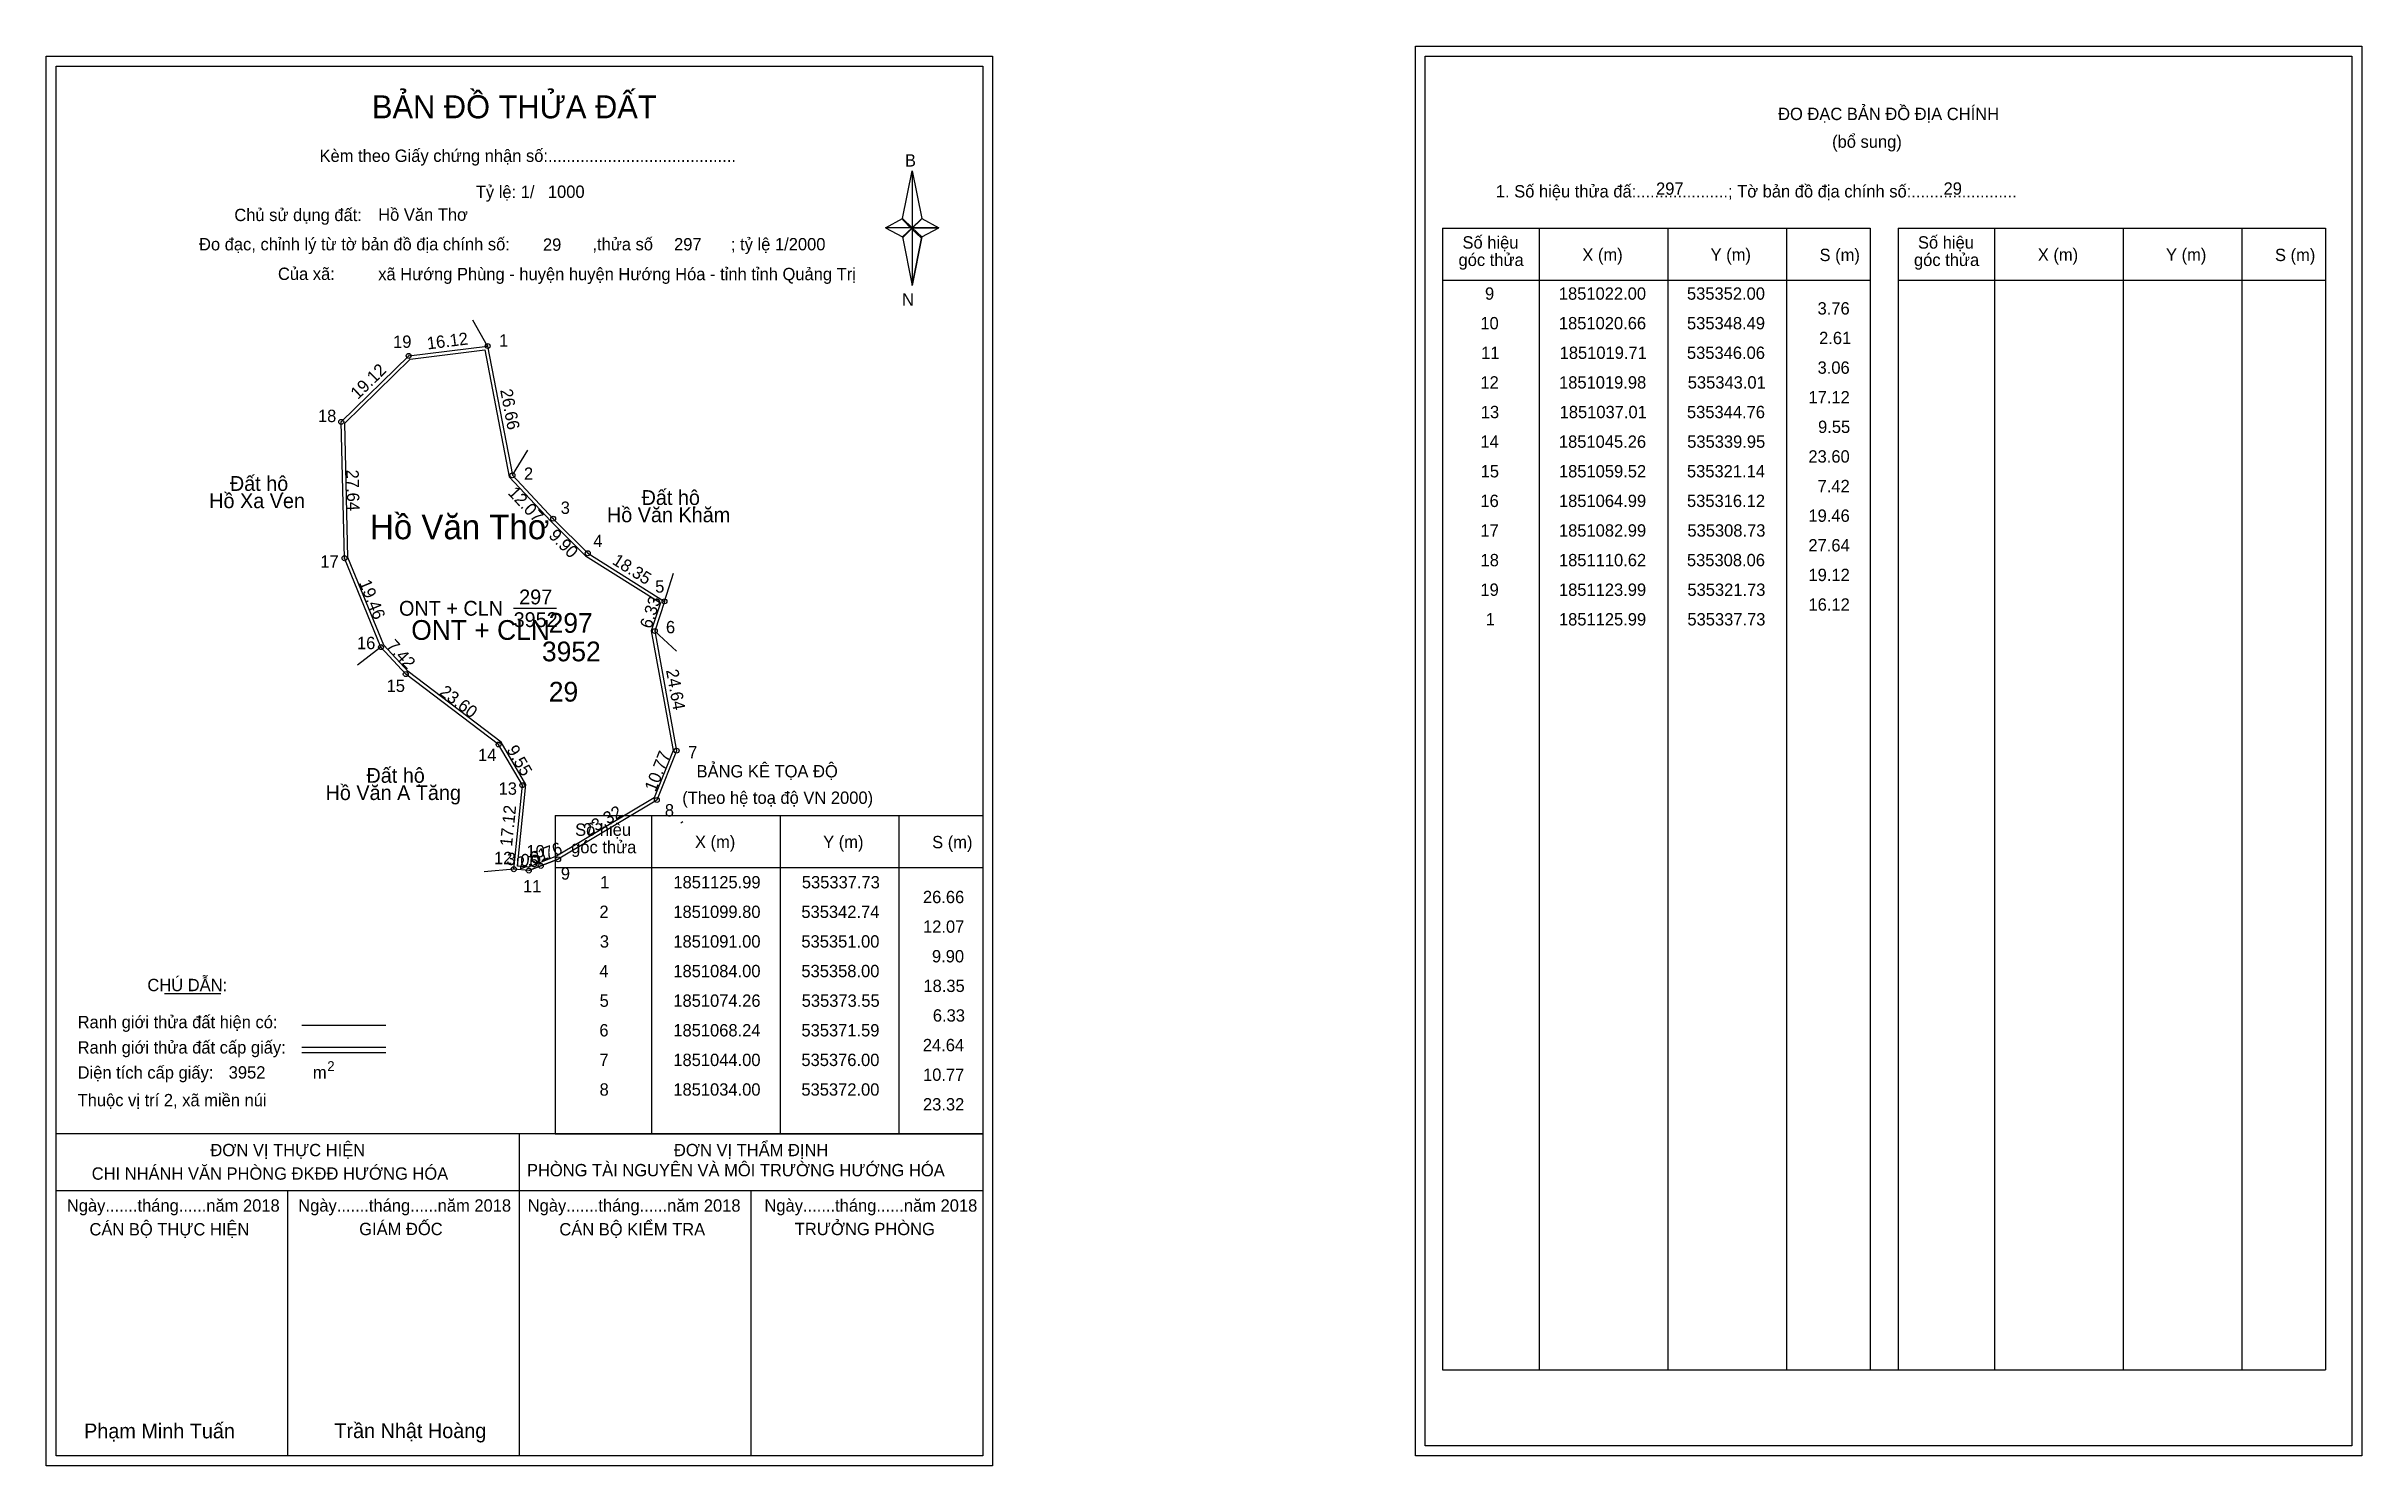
# Model space of a CAD drawing. Extents: x 535248 to 535717, y 1850899 to 1851187.
import ezdxf

# ---------------------------------------------------------------- set-up
doc = ezdxf.new("R2010")
doc.units = 0
for name, color, linetype in [('Level 1', 7, 'Continuous'), ('Level 10', 7, 'Continuous'), ('Level 11', 7, 'Continuous'), ('Level 12', 7, 'Continuous'), ('Level 13', 7, 'Continuous'), ('Level 2', 7, 'Continuous'), ('Level 27', 7, 'Continuous'), ('Level 3', 7, 'Continuous'), ('Level 36', 7, 'Continuous'), ('Level 4', 7, 'Continuous'), ('Level 49', 7, 'Continuous'), ('Level 5', 7, 'Continuous'), ('Level 53', 7, 'Continuous'), ('Level 55', 7, 'Continuous'), ('Level 6', 7, 'Continuous'), ('Level 63', 7, 'Continuous'), ('Level 7', 7, 'Continuous'), ('Level 9', 7, 'Continuous')]:
    doc.layers.add(name, color=color, linetype=linetype)

msp = doc.modelspace()

# ---------------------------------------------------------------- linework, layer by layer
at = {"layer": 'Level 1'}
for p, q in [((535250.33, 1851182.71), (535250.33, 1851182.71)), ((535527.65, 1851184.71), (535527.65, 1851184.71)), ((535421.75, 1851151.83), (535423.72, 1851161.47)), ((535423.72, 1851161.47), (535423.72, 1851149.95)), ((535423.72, 1851161.47), (535425.68, 1851151.83)), ((535418.3, 1851149.95), (535421.75, 1851151.83)), ((535421.75, 1851151.83), (535423.72, 1851149.95)), ((535423.57, 1851149.73), (535421.75, 1851151.61)), ((535423.72, 1851149.95), (535421.75, 1851148.11)), ((535423.57, 1851149.73), (535421.75, 1851147.89)), ((535421.75, 1851147.89), (535423.57, 1851149.73)), ((535425.54, 1851151.61), (535423.57, 1851149.73)), ((535423.57, 1851149.73), (535425.54, 1851151.61)), ((535425.54, 1851147.89), (535423.57, 1851149.73)), ((535425.68, 1851151.83), (535423.72, 1851149.95)), ((535423.72, 1851149.95), (535423.72, 1851138.25)), ((535423.72, 1851149.95), (535429.13, 1851149.95)), ((535423.72, 1851149.95), (535425.68, 1851148.11)), ((535425.68, 1851148.11), (535429.13, 1851149.95)), ((535531.18, 1851149.86), (535617.78, 1851149.86)), ((535550.77, 1850918.59), (535550.77, 1851149.86)), ((535576.84, 1850918.59), (535576.84, 1851149.86)), ((535600.82, 1851149.86), (535600.82, 1850918.59)), ((535617.78, 1851149.86), (535617.78, 1850918.59)), ((535623.44, 1851149.86), (535710.04, 1851149.86)), ((535643.03, 1850918.59), (535643.03, 1851149.86)), ((535669.1, 1850918.59), (535669.1, 1851149.86)), ((535693.07, 1851149.86), (535693.07, 1850918.59)), ((535710.04, 1851149.86), (535710.04, 1850918.59)), ((535421.75, 1851148.11), (535423.72, 1851138.25)), ((535425.68, 1851148.11), (535423.72, 1851138.25)), ((535531.18, 1851139.33), (535617.78, 1851139.33)), ((535623.44, 1851139.33), (535710.04, 1851139.33)), ((535351.42, 1851030.89), (535438.02, 1851030.89)), ((535371.01, 1850966.36), (535371.01, 1851030.89)), ((535397.08, 1850966.36), (535397.08, 1851030.89)), ((535421.05, 1851030.89), (535421.05, 1850966.36)), ((535351.42, 1851020.36), (535438.02, 1851020.36)), ((535272.24, 1850994.78), (535283.65, 1850994.78)), ((535300.11, 1850988.37), (535317.12, 1850988.37)), ((535300.11, 1850983.93), (535317.12, 1850983.93)), ((535300.11, 1850982.83), (535317.12, 1850982.83)), ((535357.15, 1850966.36), (535250.32, 1850966.36)), ((535438.02, 1850966.36), (535333.18, 1850966.36)), ((535344.17, 1850901.14), (535344.17, 1850966.36)), ((535351.42, 1850966.36), (535438.02, 1850966.36)), ((535438.02, 1850954.81), (535250.32, 1850954.81)), ((535297.25, 1850901.14), (535297.25, 1850954.81)), ((535391.1, 1850901.14), (535391.1, 1850954.81)), ((535531.18, 1850918.59), (535710.04, 1850918.59)), ((535438.02, 1850901.14), (535438.02, 1850901.14)), ((535715.35, 1850903.14), (535715.35, 1850903.14))]:
    msp.add_line(p, q, dxfattribs=at)
for points in [[(535421.75, 1851151.83), (535423.72, 1851161.47), (535423.72, 1851149.95)], [(535418.3, 1851149.95), (535421.75, 1851148.11), (535423.72, 1851149.95)], [(535423.72, 1851149.95), (535425.68, 1851151.83), (535429.13, 1851149.95)], [(535423.72, 1851149.95), (535423.72, 1851138.25), (535425.68, 1851148.11)]]:
    msp.add_lwpolyline(points, close=True, dxfattribs=at)
at = {"layer": 'Level 10'}
for p, q in [((535342.74, 1851099.8), (535351, 1851091)), ((535358, 1851084), (535373.55, 1851074.26)), ((535339.95, 1851045.26), (535321.14, 1851059.52)), ((535346.06, 1851019.71), (535348.49, 1851020.66)), ((535348.49, 1851020.66), (535352, 1851022))]:
    msp.add_line(p, q, dxfattribs=at)
for points in [[(535337.73, 1851125.99), (535342.74, 1851099.8), (535351, 1851091), (535358, 1851084), (535373.55, 1851074.26), (535371.59, 1851068.24), (535376, 1851044), (535372, 1851034), (535352, 1851022), (535348.49, 1851020.66), (535346.06, 1851019.71), (535343.01, 1851019.98), (535344.76, 1851037.01), (535339.95, 1851045.26), (535321.14, 1851059.52), (535316.12, 1851064.99), (535308.73, 1851082.99), (535308.06, 1851110.62), (535321.73, 1851123.99)], [(535337.17, 1851125.21), (535342.09, 1851099.47), (535350.5, 1851090.51), (535357.56, 1851083.45), (535372.72, 1851073.96), (535370.87, 1851068.29), (535375.28, 1851044.07), (535371.44, 1851034.48), (535351.69, 1851022.63), (535348.24, 1851021.31), (535345.96, 1851020.42), (535343.78, 1851020.61), (535345.48, 1851037.17), (535340.48, 1851045.73), (535321.61, 1851060.04), (535316.72, 1851065.37), (535309.43, 1851083.14), (535308.77, 1851110.33), (535322.05, 1851123.32)]]:
    msp.add_lwpolyline(points, close=True, dxfattribs=at)
at = {"layer": 'Level 11'}
for centre in [(535337.73, 1851125.99), (535337.73, 1851125.99), (535321.73, 1851123.99), (535308.06, 1851110.62), (535342.74, 1851099.8), (535351, 1851091), (535358, 1851084), (535308.73, 1851082.99), (535373.55, 1851074.26), (535316.12, 1851064.99), (535371.59, 1851068.24), (535321.14, 1851059.52), (535339.95, 1851045.26), (535376, 1851044), (535344.76, 1851037.01), (535372, 1851034), (535343.01, 1851019.98), (535346.06, 1851019.71), (535348.49, 1851020.66), (535352, 1851022)]:
    msp.add_circle(centre, 0.5, dxfattribs=at)
at = {"layer": 'Level 12'}
msp.add_line((535376.89, 1851029.36), (535377.25, 1851029.64), dxfattribs=at)
at = {"layer": 'Level 27'}
for p, q in [((535337.73, 1851125.99), (535334.75, 1851131.2)), ((535342.74, 1851099.8), (535345.87, 1851104.92)), ((535373.55, 1851074.26), (535375.4, 1851079.97)), ((535316.12, 1851064.99), (535311.36, 1851061.34)), ((535371.59, 1851068.24), (535375.97, 1851064.14)), ((535343.01, 1851019.98), (535337.03, 1851019.46))]:
    msp.add_line(p, q, dxfattribs=at)
at = {"layer": 'Level 3'}
for p, q in [((535531.18, 1851149.86), (535531.18, 1850918.59)), ((535623.44, 1851149.86), (535623.44, 1850918.59)), ((535351.42, 1851030.89), (535351.42, 1850966.36))]:
    msp.add_line(p, q, dxfattribs=at)
at = {"layer": 'Level 63'}
for points in [[(535248.32, 1851184.71), (535440.02, 1851184.71), (535440.02, 1850899.14), (535248.32, 1850899.14)], [(535250.32, 1851182.71), (535438.02, 1851182.71), (535438.02, 1850901.14), (535250.32, 1850901.14)], [(535525.65, 1851186.71), (535717.35, 1851186.71), (535717.35, 1850901.14), (535525.65, 1850901.14)], [(535527.65, 1851184.71), (535715.35, 1851184.71), (535715.35, 1850903.14), (535527.65, 1850903.14)]]:
    msp.add_lwpolyline(points, close=True, dxfattribs=at)
at = {"layer": 'Level 9'}
msp.add_line((535342.99, 1851072.85), (535351.68, 1851072.85), dxfattribs=at)

# ---------------------------------------------------------------- texts
at = {"layer": 'Level 1'}
for s, height, p in [('BẢN ĐỒ THỬA ĐẤT', 4.6657, (535314.29, 1851172.12)), ('ĐO ĐẠC BẢN ĐỒ ĐỊA CHÍNH', 2.5, (535599.13, 1851171.77)), ('(bổ sung)', 2.5, (535610.07, 1851166.15)), ('Kèm theo Giấy chứng nhận số:.........................................', 2.5, (535303.67, 1851163.29)), ('B', 2.5, (535422.26, 1851162.35)), ('1. Số hiệu thửa đấ:....................; Tờ bản đồ địa chính số:.......................', 2.5, (535541.96, 1851156.09)), ('Chủ sử dụng đất:', 2.5, (535286.41, 1851151.3)), ('Đo đạc, chỉnh lý từ tờ bản đồ địa chính số:                  ,thửa số                 ; tỷ lệ 1/2000', 2.5, (535279.26, 1851145.37)), ('góc thửa', 2.5, (535534.4, 1851142.2)), ('Số hiệu', 2.5, (535535.2, 1851145.73)), ('X (m)', 2.5, (535559.48, 1851143.25)), ('Y (m)', 2.5, (535585.46, 1851143.25)), ('S (m)', 2.5, (535607.53, 1851143.2)), ('góc thửa', 2.5, (535626.66, 1851142.2)), ('Số hiệu', 2.5, (535627.46, 1851145.73)), ('X (m)', 2.5, (535651.74, 1851143.25)), ('Y (m)', 2.5, (535677.71, 1851143.25)), ('S (m)', 2.5, (535699.79, 1851143.2)), ('Của xã:', 2.5, (535295.25, 1851139.37)), ('N', 2.5, (535421.66, 1851134.18)), ('BẢNG KÊ TỌA ĐỘ', 2.5, (535380.05, 1851038.59)), ('(Theo hệ toạ độ VN 2000)', 2.5, (535377.15, 1851033.23)), ('Số hiệu', 2.5, (535355.44, 1851026.75)), ('góc thửa', 2.5, (535354.64, 1851023.22)), ('X (m)', 2.5, (535379.72, 1851024.28)), ('Y (m)', 2.5, (535405.69, 1851024.28)), ('S (m)', 2.5, (535427.77, 1851024.23)), ('CHÚ DẪN:', 2.5, (535268.8, 1850995.28)), ('Ranh giới thửa đất hiện có:', 2.5, (535254.67, 1850987.78)), ('Ranh giới thửa đất cấp giấy:', 2.5, (535254.67, 1850982.64)), ('2', 2, (535305.23, 1850979.09)), ('Diện tích cấp giấy:', 2.5, (535254.67, 1850977.56)), ('m', 2.5, (535302.33, 1850977.58)), ('Thuộc vị trí 2, xã miền núi', 2.5, (535254.67, 1850971.96)), ('ĐƠN VỊ THỰC HIỆN', 2.5, (535281.56, 1850961.84)), ('ĐƠN VỊ THẨM ĐỊNH', 2.5, (535375.46, 1850961.84)), ('CHI NHÁNH VĂN PHÒNG ĐKĐĐ HƯỚNG HÓA', 2.5, (535257.52, 1850957.08)), ('PHÒNG TÀI NGUYÊN VÀ MÔI TRƯỜNG HƯỚNG HÓA', 2.5, (535345.69, 1850957.77)), ('Ngày.......tháng......năm 2018', 2.5, (535252.49, 1850950.61)), ('Ngày.......tháng......năm 2018', 2.5, (535299.36, 1850950.61)), ('Ngày.......tháng......năm 2018', 2.5, (535345.84, 1850950.61)), ('Ngày.......tháng......năm 2018', 2.5, (535393.8, 1850950.61)), ('CÁN BỘ THỰC HIỆN', 2.5, (535257.07, 1850945.79)), ('GIÁM ĐỐC', 2.5, (535311.71, 1850945.85)), ('CÁN BỘ KIỂM TRA', 2.5, (535352.25, 1850945.79)), ('TRƯỞNG PHÒNG', 2.5, (535399.94, 1850945.85)), ('Phạm Minh Tuấn', 3, (535255.98, 1850904.68)), ('Trần Nhật Hoàng', 3, (535306.68, 1850904.73))]:
    msp.add_text(s, height=height, dxfattribs=at).set_placement(p)
at = {"layer": 'Level 11'}
msp.add_text('Tỷ lệ: 1/', height=2.5, dxfattribs=at).set_placement((535335.33, 1851155.98))
at = {"layer": 'Level 13'}
for s, p in [('ONT + CLN', (535319.78, 1851071.35)), ('297', (535344.11, 1851073.65)), ('3952', (535342.99, 1851069.05))]:
    msp.add_text(s, height=3, dxfattribs=at).set_placement(p)
at = {"layer": 'Level 2'}
msp.add_text('Hồ Văn Thơ', height=5, dxfattribs=at).set_placement((535313.9, 1851086.84))
at = {"layer": 'Level 3'}
msp.add_text('ONT + CLN', height=4, dxfattribs=at).set_placement((535322.25, 1851066.46))
at = {"layer": 'Level 36'}
for s, p in [('Đất hộ', (535285.51, 1851096.64)), ('Hồ Xa Ven', (535281.32, 1851093.14)), ('Hồ Văn Khăm', (535361.89, 1851090.29)), ('Đất hộ', (535368.91, 1851093.79)), ('Hồ Văn A Tăng', (535304.89, 1851034)), ('Đất hộ', (535313.18, 1851037.5))]:
    msp.add_text(s, height=3, dxfattribs=at).set_placement(p)
at = {"layer": 'Level 4'}
msp.add_text('297', height=4, dxfattribs=at).set_placement((535350.08, 1851067.89))
at = {"layer": 'Level 49'}
for s, rotation, p in [('16.12', 7.125, (535325.58, 1851125.28)), ('19.12', 44.3643, (535311.42, 1851115.03)), ('26.66', 280.8295, (535340.25, 1851117.06)), ('27.64', 271.3891, (535309.1, 1851100.91)), ('12.07', 313.187, (535341.68, 1851096.11)), ('9.90', 315, (535349.93, 1851087.41)), ('18.35', 327.9383, (535362.78, 1851081.95)), ('19.46', 292.3209, (535311.61, 1851078.07)), ('6.33', 71.9657, (535370.86, 1851068.57)), ('7.42', 312.5436, (535317.09, 1851065.12)), ('24.64', 280.3111, (535373.85, 1851060.29)), ('23.60', 322.834, (535327.77, 1851055.5)), ('9.55', 300.2435, (535341.48, 1851044.22)), ('10.77', 68.1986, (535371.74, 1851035.52)), ('17.12', 84.1329, (535342.67, 1851024.52)), ('23.32', 30.9638, (535358.09, 1851026.59)), ('3.06', 354.9411, (535341.46, 1851020.92)), ('2.61', 21.3528, (535344.18, 1851019.84)), ('3.76', 20.8952, (535347.01, 1851020.95))]:
    msp.add_text(s, height=2.5, rotation=rotation, dxfattribs=at).set_placement(p)
at = {"layer": 'Level 5'}
msp.add_text('3952', height=4, dxfattribs=at).set_placement((535348.73, 1851062.11))
at = {"layer": 'Level 53'}
for s, p in [('9', (535539.76, 1851135.37)), ('1851022.00', (535554.72, 1851135.37)), ('535352.00', (535580.67, 1851135.37)), ('10', (535538.82, 1851129.37)), ('1851020.66', (535554.73, 1851129.37)), ('535348.49', (535580.68, 1851129.37)), ('3.76', (535607.13, 1851132.37)), ('11', (535538.98, 1851123.37)), ('1851019.71', (535554.88, 1851123.37)), ('535346.06', (535580.67, 1851123.37)), ('2.61', (535607.44, 1851126.37)), ('3.06', (535607.13, 1851120.37)), ('12', (535538.83, 1851117.37)), ('1851019.98', (535554.76, 1851117.37)), ('535343.01', (535580.83, 1851117.37)), ('17.12', (535605.29, 1851114.37)), ('13', (535538.91, 1851111.37)), ('1851037.01', (535554.88, 1851111.37)), ('535344.76', (535580.67, 1851111.37)), ('14', (535538.82, 1851105.37)), ('1851045.26', (535554.73, 1851105.37)), ('535339.95', (535580.72, 1851105.37)), ('9.55', (535607.23, 1851108.37)), ('23.60', (535605.27, 1851102.37)), ('15', (535538.88, 1851099.37)), ('1851059.52', (535554.74, 1851099.37)), ('535321.14', (535580.67, 1851099.37)), ('7.42', (535607.14, 1851096.37)), ('16', (535538.83, 1851093.37)), ('1851064.99', (535554.74, 1851093.37)), ('535316.12', (535580.68, 1851093.37)), ('17', (535538.84, 1851087.37)), ('1851082.99', (535554.74, 1851087.37)), ('535308.73', (535580.76, 1851087.37)), ('19.46', (535605.28, 1851090.37)), ('18', (535538.86, 1851081.37)), ('1851110.62', (535554.74, 1851081.37)), ('535308.06', (535580.67, 1851081.37)), ('27.64', (535605.27, 1851084.37)), ('19.12', (535605.29, 1851078.37)), ('19', (535538.83, 1851075.37)), ('1851123.99', (535554.74, 1851075.37)), ('535321.73', (535580.76, 1851075.37)), ('16.12', (535605.29, 1851072.37)), ('1', (535539.9, 1851069.37)), ('1851125.99', (535554.74, 1851069.37)), ('535337.73', (535580.76, 1851069.37)), ('1', (535360.52, 1851016.11)), ('1851125.99', (535375.35, 1851016.11)), ('535337.73', (535401.37, 1851016.11)), ('26.66', (535425.9, 1851013.11)), ('2', (535360.37, 1851010.11)), ('1851099.80', (535375.34, 1851010.11)), ('535342.74', (535401.28, 1851010.11)), ('12.07', (535425.92, 1851007.11)), ('3', (535360.45, 1851004.11)), ('1851091.00', (535375.34, 1851004.11)), ('535351.00', (535401.28, 1851004.11)), ('4', (535360.36, 1850998.11)), ('1851084.00', (535375.34, 1850998.11)), ('535358.00', (535401.28, 1850998.11)), ('9.90', (535427.73, 1851001.11)), ('5', (535360.41, 1850992.11)), ('1851074.26', (535375.34, 1850992.11)), ('535373.55', (535401.34, 1850992.11)), ('18.35', (535426, 1850995.11)), ('6.33', (535427.91, 1850989.11)), ('6', (535360.36, 1850986.11)), ('1851068.24', (535375.34, 1850986.11)), ('535371.59', (535401.29, 1850986.11)), ('24.64', (535425.88, 1850983.11)), ('7', (535360.37, 1850980.11)), ('1851044.00', (535375.34, 1850980.11)), ('535376.00', (535401.28, 1850980.11)), ('8', (535360.4, 1850974.11)), ('1851034.00', (535375.34, 1850974.11)), ('535372.00', (535401.28, 1850974.11)), ('10.77', (535425.92, 1850977.11)), ('23.32', (535425.91, 1850971.11))]:
    msp.add_text(s, height=2.5, dxfattribs=at).set_placement(p)
at = {"layer": 'Level 55'}
for s, height, p in [('1', 0.4, (535337.62, 1851125.99)), ('0', 0.11, (535337.69, 1851125.88)), ('0', 0.11, (535337.69, 1851125.88)), ('19', 0.4, (535321.45, 1851123.99)), ('0', 0.11, (535321.69, 1851123.88)), ('18', 0.4, (535307.78, 1851110.62)), ('0', 0.11, (535308.02, 1851110.51)), ('2', 0.4, (535342.6, 1851099.8)), ('0', 0.11, (535342.7, 1851099.69)), ('0', 0.11, (535342.7, 1851099.69)), ('0', 0.11, (535342.7, 1851099.69)), ('3', 0.4, (535350.88, 1851091)), ('0', 0.11, (535350.96, 1851090.89)), ('0', 0.11, (535350.96, 1851090.89)), ('4', 0.4, (535357.86, 1851084)), ('0', 0.11, (535357.96, 1851083.89)), ('0', 0.11, (535357.96, 1851083.89)), ('17', 0.4, (535308.45, 1851082.99)), ('0', 0.11, (535308.69, 1851082.88)), ('5', 0.4, (535373.42, 1851074.26)), ('0', 0.11, (535373.51, 1851074.15)), ('0', 0.11, (535373.51, 1851074.15)), ('0', 0.11, (535373.51, 1851074.15)), ('0', 0.11, (535373.51, 1851074.15)), ('16', 0.4, (535315.84, 1851064.99)), ('413', 0.11, (535316, 1851064.88)), ('0', 0.11, (535316.08, 1851064.88)), ('6', 0.4, (535371.45, 1851068.24)), ('0', 0.11, (535371.55, 1851068.13)), ('0', 0.11, (535371.55, 1851068.13)), ('0', 0.11, (535371.55, 1851068.13)), ('15', 0.4, (535320.86, 1851059.52)), ('413', 0.11, (535321.02, 1851059.41)), ('14', 0.4, (535339.66, 1851045.26)), ('413', 0.11, (535339.83, 1851045.15)), ('7', 0.4, (535375.87, 1851044)), ('0', 0.11, (535375.96, 1851043.89)), ('13', 0.4, (535344.49, 1851037.01)), ('413', 0.11, (535344.64, 1851036.9)), ('8', 0.4, (535371.87, 1851034)), ('0', 0.11, (535371.96, 1851033.89)), ('12', 0.4, (535342.73, 1851019.98)), ('413', 0.11, (535342.89, 1851019.87)), ('0', 0.11, (535342.97, 1851019.87)), ('11', 0.4, (535345.8, 1851019.71)), ('0', 0.11, (535346.02, 1851019.6)), ('10', 0.4, (535348.21, 1851020.66)), ('0', 0.11, (535348.45, 1851020.55)), ('9', 0.4, (535351.86, 1851022)), ('0', 0.11, (535351.96, 1851021.89))]:
    msp.add_text(s, height=height, dxfattribs=at).set_placement(p)
at = {"layer": 'Level 6'}
for s, p in [('297', (535574.41, 1851156.63)), ('29', (535632.65, 1851156.65)), ('Hồ Văn Thơ', (535315.55, 1851151.36)), ('1000', (535349.93, 1851156)), ('29', (535348.93, 1851145.28)), ('297', (535375.49, 1851145.36)), ('xã Hướng Phùng - huyện huyện Hướng Hóa - tỉnh tỉnh Quảng Trị', (535315.56, 1851139.32)), ('3952', (535285.27, 1850977.57))]:
    msp.add_text(s, height=2.5, dxfattribs=at).set_placement(p)
at = {"layer": 'Level 7'}
msp.add_text('29', height=4, dxfattribs=at).set_placement((535350.12, 1851053.95))
at = {"layer": 'Level 9'}
for s, p in [('19', (535318.57, 1851125.62)), ('1', (535340.03, 1851125.85)), ('18', (535303.35, 1851110.58)), ('2', (535345.08, 1851098.88)), ('3', (535352.53, 1851091.98)), ('4', (535359.13, 1851085.25)), ('17', (535303.83, 1851081.08)), ('5', (535371.66, 1851076.02)), ('6', (535373.84, 1851067.79)), ('16', (535311.25, 1851064.57)), ('15', (535317.26, 1851055.9)), ('14', (535335.77, 1851041.89)), ('7', (535378.34, 1851042.43)), ('13', (535339.94, 1851035.08)), ('8', (535373.62, 1851030.68)), ('12', (535339, 1851021.01)), ('10', (535345.56, 1851022.39)), ('9', (535352.55, 1851017.87)), ('11', (535344.89, 1851015.29))]:
    msp.add_text(s, height=2.5, dxfattribs=at).set_placement(p)

doc.saveas('drawing.dxf')
